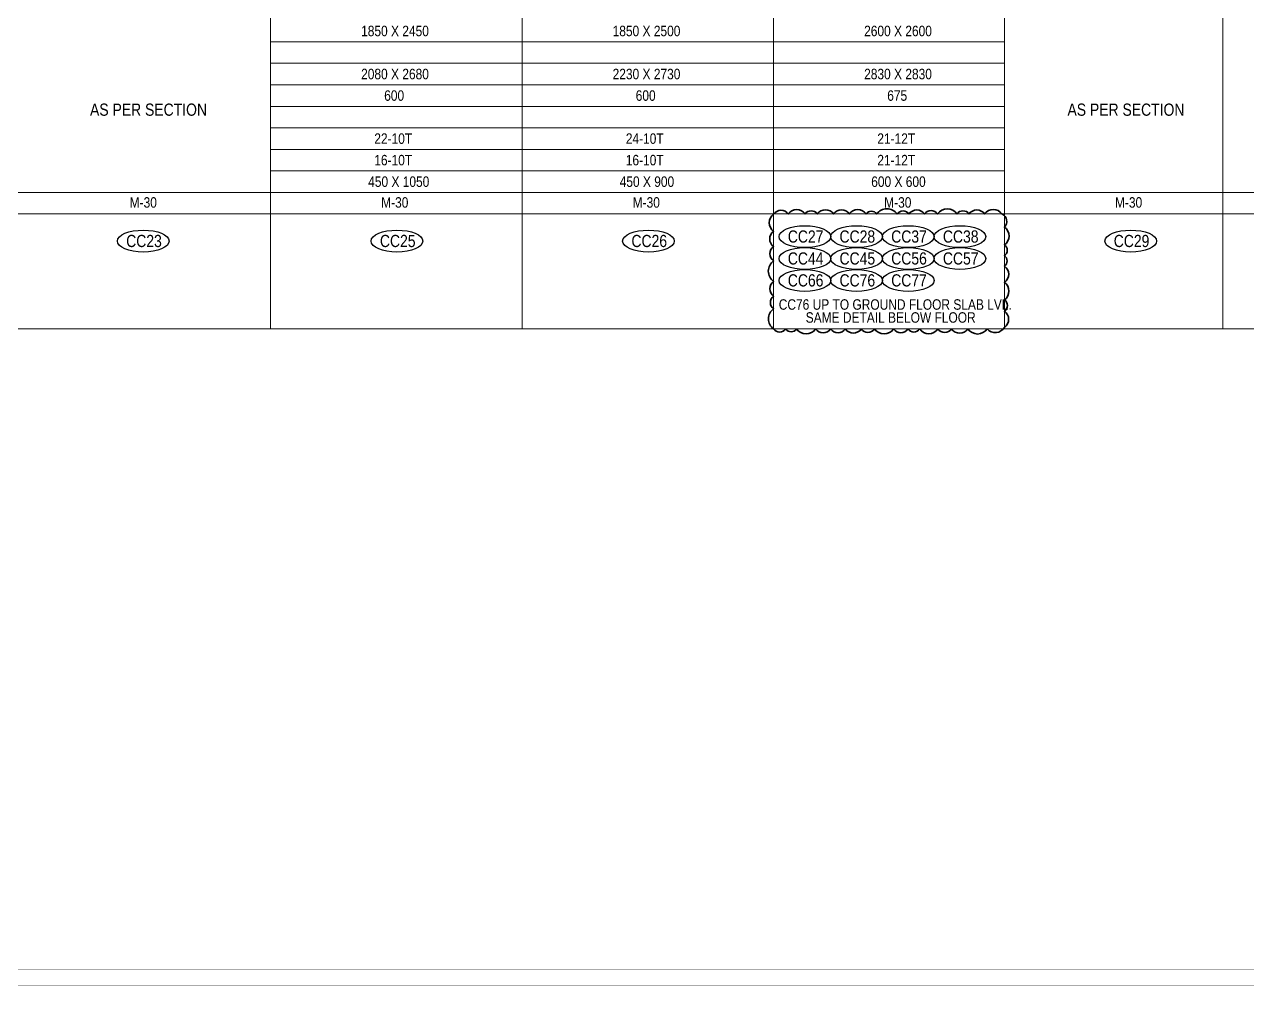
# Model space of a CAD drawing. Header units: millimetres. Extents: x 1112055 to 3390982, y -148532 to 766891.
# Drawn here: x 2161236 to 2196412, y 304999 to 332629 of the extents above; entities that cross this region are included whole.
import ezdxf
from ezdxf.enums import TextEntityAlignment as Align

# ---------------------------------------------------------------- set-up
doc = ezdxf.new("R2010")
doc.units = ezdxf.units.MM
doc.layers.add('B COLSCH', color=204, linetype='Continuous', lineweight=20)
doc.layers.add('B TITLE BLOCK', color=250, linetype='Continuous', lineweight=0)
doc.layers.add('B TEXT', color=7, linetype='Continuous')
doc.styles.add('SWINC', font='swissc.ttf')

msp = doc.modelspace()

# ---------------------------------------------------------------- linework, layer by layer
at = {"color": 3, "lineweight": 35}
msp.add_lwpolyline([(2182782.7, 323875.2, -0.5205671), (2182782.7, 324454.5, -0.5205671), (2182782.7, 324815.9, -0.5205671), (2182782.7, 325243.7, -0.5205671), (2182782.7, 325833.1, -0.5205671), (2182782.7, 326245.6, -0.5205671), (2182782.7, 326681.5, -0.5205671), (2182782.7, 327173.6, -0.5205671), (2183203.9, 327180.6, -0.5205671), (2183686.2, 327180.6, -0.5205671), (2184036.3, 327180.6, -0.5205671), (2184508.3, 327180.6, -0.5205671), (2184958.4, 327180.6, -0.5205671), (2185440.7, 327180.6, -0.5205671), (2185745.7, 327180.6, -0.5205671), (2186331.4, 327180.6, -0.5205671), (2186678.8, 327180.6, -0.5205671), (2187119.9, 327180.6, -0.5205671), (2187498, 327180.6, -0.5205671), (2188053.6, 327180.6, -0.5205671), (2188403, 327180.6, -0.5205671), (2188849, 327180.6, -0.5205671), (2189349.6, 327180.6, -0.5205671), (2189420.4, 326799.3, -0.5205671), (2189420.4, 326294.9, -0.5205671), (2189420.4, 325980.8, -0.5205671), (2189420.4, 325683.1, -0.5205671), (2189420.4, 325212.3, -0.5205671), (2189420.4, 324716.1, -0.5205671), (2189420.4, 324386.2, -0.5205671), (2189420.4, 323922, -0.5205671), (2188925, 323875.2, -0.5205671), (2188368.5, 323875.2, -0.5205671), (2187899.6, 323875.2, -0.5205671), (2187504.9, 323875.2, -0.5205671), (2186982.6, 323875.2, -0.5205671), (2186644.9, 323875.2, -0.5205671), (2186234, 323875.2, -0.5205671), (2185683.9, 323875.2, -0.5205671), (2185302.3, 323875.2, -0.5205671), (2184845.8, 323875.2, -0.5205671), (2184421.8, 323875.2, -0.5205671), (2183990, 323875.2, -0.5205671), (2183441.2, 323875.2, -0.5205671), (2183128, 323875.2, -0.5205671)], format="xyb", close=True, dxfattribs=at)
at = {"layer": 'B COLSCH', "color": 250, "lineweight": 0}
for p, q in [((2168315.6, 382189.4), (2168315.6, 323875.2)), ((2175549.1, 382189.4), (2175549.1, 323875.2)), ((2182782.7, 382189.4), (2182782.7, 323875.2)), ((2189420.4, 382189.4), (2189420.4, 323875.2)), ((2195705.7, 382189.4), (2195705.7, 323875.2)), ((2168315.6, 332131.5), (2189420.4, 332131.5)), ((2168315.6, 331512.6), (2189420.4, 331512.6)), ((2168315.6, 330893.8), (2189420.4, 330893.8)), ((2168315.6, 330274.9), (2189420.4, 330274.9)), ((2168315.6, 329656.1), (2189420.4, 329656.1)), ((2168315.6, 329037.2), (2189420.4, 329037.2)), ((2168315.6, 328418.3), (2189420.4, 328418.3)), ((2087620, 327799.5), (2216655.7, 327799.5)), ((2087620, 327180.6), (2216655.7, 327180.6)), ((2087620, 323875.2), (2216655.7, 323875.2))]:
    msp.add_line(p, q, dxfattribs=at)
at = {"layer": 'B TEXT', "color": 250}
for centre in [(2183680.1, 326529.8), (2185167, 326529.8), (2186653.8, 326529.8), (2188140.6, 326529.8), (2164651.5, 326402), (2171949.2, 326402), (2179182.8, 326402), (2193054, 326402), (2183680.1, 325899.7), (2185167, 325899.7), (2186653.8, 325899.7), (2188140.6, 325899.7), (2183680.1, 325269.6), (2186653.8, 325269.6)]:
    msp.add_ellipse(centre, major_axis=(743.4, 0), ratio=0.4237999, dxfattribs=at)
at = {"layer": 'B TEXT', "color": 3}
msp.add_ellipse((2185167, 325269.6), major_axis=(743.4, 0), ratio=0.4237999, dxfattribs=at)
at = {"layer": 'B TITLE BLOCK', "color": 1, "const_width": 10.1}
msp.add_lwpolyline([(2086797.8, 384330.6), (2086797.8, 305004), (2230948.1, 305004), (2230948.1, 384330.6)], close=True, dxfattribs=at)
at = {"layer": 'B TITLE BLOCK', "color": 250, "lineweight": 0, "const_width": 10.1}
msp.add_lwpolyline([(2087246.3, 383882.2), (2087246.3, 305452.4), (2230499.6, 305452.4), (2230499.6, 383882.2)], close=True, dxfattribs=at)

# ---------------------------------------------------------------- texts
at = {"layer": 'B TEXT', "style": 'SWINC'}
for s, p in [('1850 X 2450', (2170918, 332202.3)), ('1850 X 2500', (2178151.5, 332202.3)), ('2600 X 2600', (2185385, 332202.3)), ('2080 X 2680', (2170918, 330964.5)), ('2230 X 2730', (2178151.5, 330964.5)), ('2830 X 2830', (2185385, 330964.5)), ('600', (2171581.8, 330345.7)), ('600', (2178815.4, 330345.7)), ('675', (2186048.9, 330345.7)), ('22-10T', (2171296.6, 329108)), ('24-10T', (2178530.1, 329108)), ('21-12T', (2185763.7, 329108)), ('16-10T', (2171296.6, 328489.1)), ('16-10T', (2178530.1, 328489.1)), ('21-12T', (2185763.7, 328489.1)), ('450 X 1050', (2171121.5, 327870.2)), ('450 X 900', (2178355, 327870.2)), ('600 X 600', (2185588.6, 327870.2)), ('M-30', (2164260.8, 327272.9)), ('M-30', (2171494.3, 327272.9)), ('M-30', (2178727.9, 327272.9)), ('M-30', (2185961.4, 327272.9)), ('M-30', (2192599.1, 327272.9)), ('CC76 UP TO GROUND FLOOR SLAB LVL.', (2182929.6, 324338.4)), ('SAME DETAIL BELOW FLOOR', (2183704.9, 323965.3))]:
    msp.add_text(s, height=300, dxfattribs=at).set_placement(p, align=Align.BOTTOM_LEFT)
at = {"layer": 'B TEXT', "color": 6, "style": 'SWINC'}
for s, p in [('AS PER SECTION', (2163121.8, 330005.1)), ('AS PER SECTION', (2191233.5, 330005.1)), ('CC23', (2164161.4, 326229.9)), ('CC25', (2171459.2, 326229.9)), ('CC26', (2178692.8, 326229.9)), ('CC27', (2183190.1, 326357.7)), ('CC28', (2184677, 326357.7)), ('CC37', (2186163.8, 326357.7)), ('CC38', (2187650.6, 326357.7)), ('CC29', (2192564, 326229.9)), ('CC44', (2183190.1, 325727.6)), ('CC45', (2184677, 325727.6)), ('CC56', (2186163.8, 325727.6)), ('CC57', (2187650.6, 325727.6)), ('CC66', (2183190.1, 325097.5)), ('CC77', (2186163.8, 325097.5))]:
    msp.add_text(s, height=350, dxfattribs=at).set_placement(p)
at = {"layer": 'B TEXT', "color": 3, "style": 'SWINC'}
msp.add_text('CC76', height=350, dxfattribs=at).set_placement((2184677, 325097.5))
at = {"layer": 'B TITLE BLOCK', "color": 251, "attachment_point": 2, "style": 'SWINC'}
for width, heights, insert, char_height in [(800798.623, [112641.5], (2220438, 320981.9), 306.257), (800798.623, [112641.5], (2368371.3, 320981.9), 306.257), (926435.836, [130313.8], (2511437.2, 309549.3), 354.305)]:
    msp.add_mtext_dynamic_manual_height_columns('\\pxsm1,qj;{\\fBankGothic Lt BT|b0|i0|c0|p34;BHOOMI\\P\\ps*,q*;\\fGost|b0|i0|c0|p2;\\H0.8x;- CONSULTANTS -\\C1; }', width=width, gutter_width=0, heights=heights, dxfattribs=dict(at, insert=insert, char_height=char_height))

doc.saveas('drawing.dxf')
